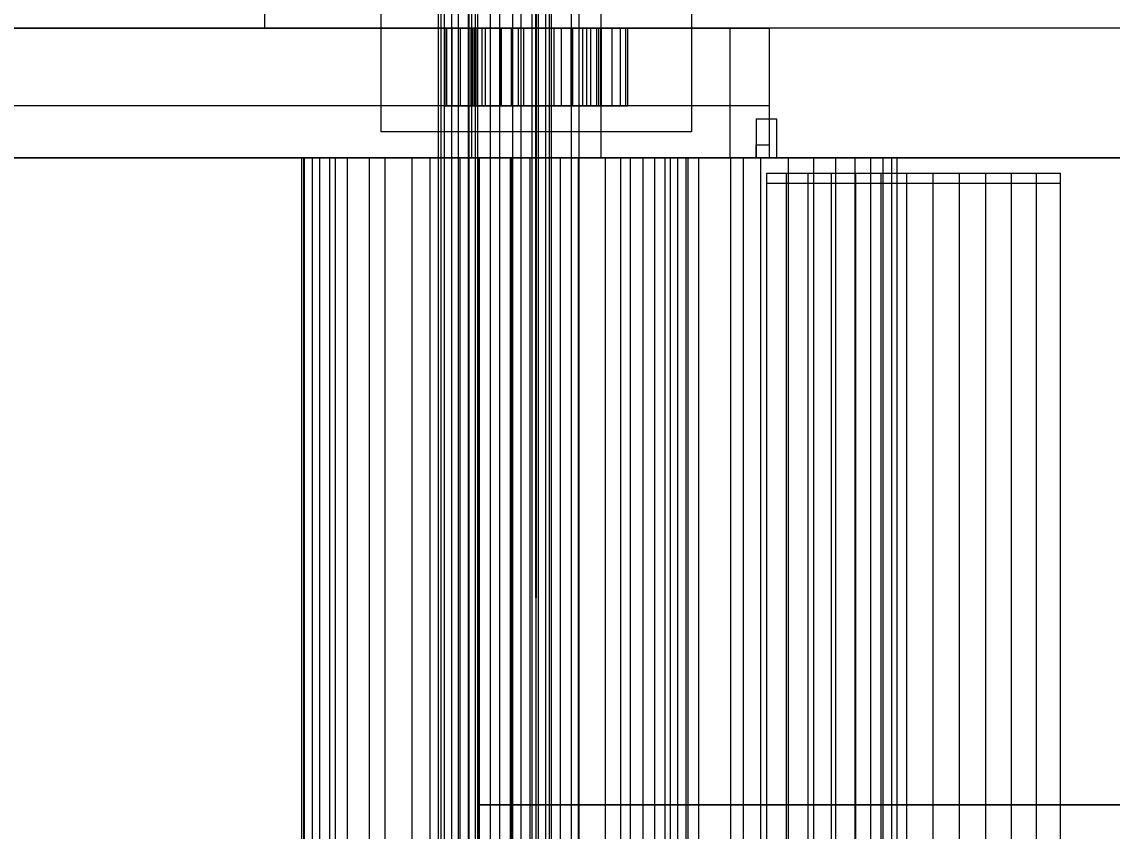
# Model space of a CAD drawing. Header units: millimetres. Extents: x -1970 to 34302, y -65268 to 6837.
# Drawn here: x 27429.3 to 27850.8, y -18010.2 to -17697.5 of the extents above; entities that cross this region are included whole.
import ezdxf

# ---------------------------------------------------------------- set-up
doc = ezdxf.new("R2010")
doc.units = ezdxf.units.MM
for name, color, linetype, lineweight in [('COTAS_P', 1, 'Continuous', 0), ('superior_C05', 7, 'Continuous', 0), ('superior_C05-C07', 7, 'Continuous', 0), ('superior_C07', 7, 'Continuous', 0)]:
    doc.layers.add(name, color=color, linetype=linetype, lineweight=lineweight)
doc.dimstyles.new('R19_100', dxfattribs={"dimtxt": 250, "dimasz": 150, "dimexe": 150, "dimexo": 80, "dimgap": 100, "dimtad": 1, "dimtih": 1, "dimtoh": 1, "dimdsep": 46, "dimcen": 0.09, "dimadec": 0, "dimazin": 0, "dimtfac": 1, "dimtdec": 4, "dimtofl": 0, "dimtmove": 0, "dimatfit": 3, "dimfxl": 1, "dimtolj": 1, "dimtzin": 0, "dimarcsym": 0})

# ---------------------------------------------------------------- blocks, each defined once
blk = doc.blocks.new('*D23')
at = {"layer": 'COTAS_P', "color": 0, "lineweight": -2, "transparency": 16777216}
for p, q in [((25128.19, -17920), (25128.19, -16950)), ((27628.19, -17920), (27628.19, -16950)), ((25278.19, -17100), (27478.19, -17100))]:
    blk.add_line(p, q, dxfattribs=at)
at = {"layer": 'COTAS_P', "color": 0, "transparency": 16777216}
for points in [[(25278.19, -17075), (25278.19, -17125), (25128.19, -17100)], [(27478.19, -17075), (27478.19, -17125), (27628.19, -17100)]]:
    blk.add_solid(points, dxfattribs=at)
at = {"layer": 'Defpoints', "color": 0, "transparency": 16777216}
for p in [(27628.19, -17100), (25128.19, -18000), (27628.19, -18000)]:
    blk.add_point(p, dxfattribs=at)

msp = doc.modelspace()

# ---------------------------------------------------------------- linework, layer by layer
at = {"layer": 'superior_C05'}
for p, q in [((27523.187, -17700), (27523.187, -17430)), ((27568.187, -17740), (27568.187, -17690)), ((27603.187, -17690), (27603.187, -17750)), ((27653.187, -17690), (27653.187, -17750)), ((27688.187, -17690), (27688.187, -17740)), ((28033.187, -17700), (27108.187, -17700)), ((27328.187, -17700), (27718.187, -17700)), ((28033.187, -17700), (27523.187, -17700)), ((27593.614, -17700), (27592.937, -17700)), ((27592.937, -17700), (27602.937, -17700)), ((27592.937, -17730), (27592.937, -17700)), ((27595.62, -17700), (27593.614, -17700)), ((27593.614, -17700), (27603.422, -17700)), ((27593.614, -17730), (27593.614, -17700)), ((27598.877, -17700), (27595.62, -17700)), ((27595.62, -17700), (27604.859, -17700)), ((27595.62, -17730), (27595.62, -17700)), ((27603.261, -17700), (27598.877, -17700)), ((27598.877, -17700), (27607.192, -17700)), ((27598.877, -17730), (27598.877, -17700)), ((27602.937, -17700), (27603.422, -17700)), ((27602.937, -17700), (27602.937, -17730)), ((27608.603, -17700), (27603.261, -17700)), ((27603.261, -17700), (27610.332, -17700)), ((27603.261, -17730), (27603.261, -17700)), ((27603.422, -17700), (27604.859, -17700)), ((27603.422, -17700), (27603.422, -17730)), ((27604.187, -17730), (27604.187, -17700)), ((27604.187, -17700), (27652.187, -17700)), ((27604.859, -17700), (27607.192, -17700)), ((27604.859, -17700), (27604.859, -17730)), ((27607.192, -17700), (27610.332, -17700)), ((27607.192, -17700), (27607.192, -17730)), ((27614.697, -17700), (27608.603, -17700)), ((27608.603, -17700), (27614.158, -17700)), ((27608.603, -17730), (27608.603, -17700)), ((27610.332, -17700), (27614.158, -17700)), ((27610.332, -17700), (27610.332, -17730)), ((27614.158, -17700), (27618.524, -17700)), ((27614.158, -17700), (27614.158, -17730)), ((27621.31, -17700), (27614.697, -17700)), ((27614.697, -17700), (27618.524, -17700)), ((27614.697, -17730), (27614.697, -17700)), ((27618.524, -17700), (27623.261, -17700)), ((27618.524, -17700), (27618.524, -17730)), ((27628.187, -17700), (27621.31, -17700)), ((27621.31, -17700), (27623.261, -17700)), ((27621.31, -17730), (27621.31, -17700)), ((27623.261, -17700), (27628.187, -17700)), ((27623.261, -17700), (27623.261, -17730)), ((27635.064, -17700), (27628.187, -17700)), ((27628.187, -17700), (27633.113, -17700)), ((27628.187, -17700), (27628.187, -17730)), ((27635.064, -17700), (27633.113, -17700)), ((27633.113, -17700), (27637.849, -17700)), ((27633.113, -17700), (27633.113, -17730)), ((27641.676, -17700), (27635.064, -17700)), ((27635.064, -17730), (27635.064, -17700)), ((27641.676, -17700), (27637.849, -17700)), ((27637.849, -17700), (27642.215, -17700)), ((27637.849, -17700), (27637.849, -17730)), ((27647.77, -17700), (27641.676, -17700)), ((27641.676, -17730), (27641.676, -17700)), ((27647.77, -17700), (27642.215, -17700)), ((27642.215, -17700), (27646.041, -17700)), ((27642.215, -17700), (27642.215, -17730)), ((27653.112, -17700), (27646.041, -17700)), ((27646.041, -17700), (27649.181, -17700)), ((27646.041, -17700), (27646.041, -17730)), ((27653.112, -17700), (27647.77, -17700)), ((27647.77, -17730), (27647.77, -17700)), ((27657.496, -17700), (27649.181, -17700)), ((27649.181, -17700), (27651.515, -17700)), ((27649.181, -17700), (27649.181, -17730)), ((27660.753, -17700), (27651.515, -17700)), ((27651.515, -17700), (27652.951, -17700)), ((27651.515, -17700), (27651.515, -17730)), ((27652.187, -17700), (27652.187, -17730)), ((27662.759, -17700), (27652.951, -17700)), ((27652.951, -17700), (27653.437, -17700)), ((27652.951, -17700), (27652.951, -17730)), ((27657.496, -17700), (27653.112, -17700)), ((27653.112, -17730), (27653.112, -17700)), ((27653.437, -17700), (27663.437, -17700)), ((27653.437, -17730), (27653.437, -17700)), ((27660.753, -17700), (27657.496, -17700)), ((27657.496, -17730), (27657.496, -17700)), ((27662.759, -17700), (27660.753, -17700)), ((27660.753, -17730), (27660.753, -17700)), ((27663.437, -17700), (27662.759, -17700)), ((27662.759, -17730), (27662.759, -17700)), ((27663.437, -17700), (27663.437, -17730)), ((27718.187, -17700), (27718.187, -17730)), ((27718.187, -17730), (27328.187, -17730)), ((27602.937, -17730), (27592.937, -17730)), ((27592.937, -17730), (27593.614, -17730)), ((27603.422, -17730), (27593.614, -17730)), ((27593.614, -17730), (27595.62, -17730)), ((27604.859, -17730), (27595.62, -17730)), ((27595.62, -17730), (27598.877, -17730)), ((27607.192, -17730), (27598.877, -17730)), ((27598.877, -17730), (27603.261, -17730)), ((27603.422, -17730), (27602.937, -17730)), ((27610.332, -17730), (27603.261, -17730)), ((27603.261, -17730), (27608.603, -17730)), ((27604.859, -17730), (27603.422, -17730)), ((27652.187, -17730), (27604.187, -17730)), ((27607.192, -17730), (27604.859, -17730)), ((27610.332, -17730), (27607.192, -17730)), ((27614.158, -17730), (27608.603, -17730)), ((27608.603, -17730), (27614.697, -17730)), ((27614.158, -17730), (27610.332, -17730)), ((27618.524, -17730), (27614.158, -17730)), ((27618.524, -17730), (27614.697, -17730)), ((27614.697, -17730), (27621.31, -17730)), ((27623.261, -17730), (27618.524, -17730)), ((27623.261, -17730), (27621.31, -17730)), ((27621.31, -17730), (27628.187, -17730)), ((27628.187, -17730), (27623.261, -17730)), ((27633.113, -17730), (27628.187, -17730)), ((27628.187, -17730), (27635.064, -17730)), ((27637.849, -17730), (27633.113, -17730)), ((27633.113, -17730), (27635.064, -17730)), ((27635.064, -17730), (27641.676, -17730)), ((27642.215, -17730), (27637.849, -17730)), ((27637.849, -17730), (27641.676, -17730)), ((27641.676, -17730), (27647.77, -17730)), ((27646.041, -17730), (27642.215, -17730)), ((27642.215, -17730), (27647.77, -17730)), ((27649.181, -17730), (27646.041, -17730)), ((27646.041, -17730), (27653.112, -17730)), ((27647.77, -17730), (27653.112, -17730)), ((27651.515, -17730), (27649.181, -17730)), ((27649.181, -17730), (27657.496, -17730)), ((27652.951, -17730), (27651.515, -17730)), ((27651.515, -17730), (27660.753, -17730)), ((27653.437, -17730), (27652.951, -17730)), ((27652.951, -17730), (27662.759, -17730)), ((27653.112, -17730), (27657.496, -17730)), ((27663.437, -17730), (27653.437, -17730)), ((27657.496, -17730), (27660.753, -17730)), ((27660.753, -17730), (27662.759, -17730)), ((27662.759, -17730), (27663.437, -17730)), ((27688.187, -17740), (27568.187, -17740)), ((27628.187, -17750), (25128.187, -17750)), ((25218.187, -17750), (27538.187, -17750)), ((27538.187, -17750), (27538.187, -18250)), ((27548.187, -17750), (27550.511, -17750)), ((27548.187, -17750), (27548.187, -18250)), ((27550.511, -17750), (27557.35, -17750)), ((27557.35, -17750), (27568.306, -17750)), ((27568.306, -17750), (27582.741, -17750)), ((27582.741, -17750), (27599.818, -17750)), ((27599.818, -17750), (27618.544, -17750)), ((27605.662, -17750), (27603.187, -17750)), ((27612.599, -17750), (27605.662, -17750)), ((27622.624, -17750), (27612.599, -17750)), ((27618.544, -17750), (27637.83, -17750)), ((27633.75, -17750), (27622.624, -17750)), ((27628.187, -17750), (27647.768, -17750)), ((27628.187, -17750), (27647.332, -17750)), ((27628.187, -18250), (27628.187, -17750)), ((27643.774, -17750), (27633.75, -17750)), ((27637.83, -17750), (27656.555, -17750)), ((27650.711, -17750), (27643.774, -17750)), ((27647.332, -17750), (27665.364, -17750)), ((27647.768, -17750), (27666.368, -17750)), ((27653.187, -17750), (27650.711, -17750)), ((27656.555, -17750), (27673.632, -17750)), ((27665.364, -17750), (27681.236, -17750)), ((27666.368, -17750), (27683.054, -17750)), ((27673.632, -17750), (27688.067, -17750)), ((27681.236, -17750), (27694.025, -17750)), ((27683.054, -17750), (27696.988, -17750)), ((27688.067, -17750), (27699.023, -17750)), ((27694.025, -17750), (27702.988, -17750)), ((27696.988, -17750), (27707.472, -17750)), ((27699.023, -17750), (27705.862, -17750)), ((27702.988, -17750), (27707.603, -17750)), ((27705.862, -17750), (27708.187, -17750)), ((27707.472, -17750), (27713.98, -17750)), ((27708.187, -17750), (27708.187, -18250)), ((27713.98, -17750), (27716.187, -17750))]:
    msp.add_line(p, q, dxfattribs=at)
at = {"layer": 'superior_C05-C07'}
for p, q in [((27703.187, -17750), (27703.187, -17700)), ((27703.187, -17700), (27718.187, -17700)), ((27718.187, -17700), (27718.187, -17750)), ((27713.187, -17735), (27721.187, -17735)), ((27713.187, -17735), (27713.187, -17750)), ((27721.187, -17750), (27721.187, -17735)), ((27713.187, -17750), (27713.187, -17745)), ((27713.187, -17745), (27718.187, -17745)), ((27718.187, -17745), (27718.187, -17750)), ((27677.978, -17750), (27664.421, -17750)), ((27664.421, -17750), (27664.421, -18250)), ((27677.978, -18250), (27677.978, -17750)), ((27691.018, -17750), (27677.978, -17750)), ((27691.018, -18250), (27691.018, -17750)), ((27703.409, -17750), (27691.018, -17750)), ((27718.187, -17750), (27703.187, -17750)), ((27703.409, -18250), (27703.409, -17750)), ((27715.02, -17750), (27703.409, -17750)), ((27718.187, -17750), (27713.187, -17750)), ((27713.187, -17750), (27721.187, -17750)), ((27715.02, -18250), (27715.02, -17750)), ((27725.731, -17750), (27715.02, -17750)), ((27725.731, -18250), (27725.731, -17750)), ((27735.433, -17750), (27725.731, -17750)), ((27735.433, -18250), (27735.433, -17750)), ((27744.024, -17750), (27735.433, -17750)), ((27744.024, -18250), (27744.024, -17750)), ((27751.415, -17750), (27744.024, -17750)), ((27751.415, -18250), (27751.415, -17750)), ((27757.53, -17750), (27751.415, -17750)), ((27757.53, -18250), (27757.53, -17750)), ((27762.305, -17750), (27757.53, -17750)), ((27762.305, -18250), (27762.305, -17750)), ((27765.692, -17750), (27762.305, -17750)), ((27765.692, -18250), (27765.692, -17750)), ((27767.654, -17750), (27765.692, -17750)), ((27767.654, -18250), (27767.654, -17750)), ((27717.187, -17756), (27724.938, -17756)), ((27717.187, -17756), (27717.187, -17760)), ((27724.938, -17760), (27724.938, -17756)), ((27724.938, -17756), (27733.345, -17756)), ((27733.345, -17760), (27733.345, -17756)), ((27733.345, -17756), (27742.304, -17756)), ((27742.304, -17760), (27742.304, -17756)), ((27742.304, -17756), (27751.713, -17756)), ((27751.713, -17760), (27751.713, -17756)), ((27751.713, -17756), (27761.47, -17756)), ((27761.47, -17760), (27761.47, -17756)), ((27761.47, -17756), (27771.471, -17756)), ((27771.471, -17760), (27771.471, -17756)), ((27771.471, -17756), (27781.615, -17756)), ((27781.615, -17760), (27781.615, -17756)), ((27781.615, -17756), (27791.798, -17756)), ((27791.798, -17760), (27791.798, -17756)), ((27791.798, -17756), (27801.918, -17756)), ((27801.918, -17760), (27801.918, -17756)), ((27801.918, -17756), (27811.872, -17756)), ((27811.872, -17760), (27811.872, -17756)), ((27811.872, -17756), (27821.557, -17756)), ((27821.557, -17760), (27821.557, -17756)), ((27821.557, -17756), (27830.872, -17756)), ((27830.872, -17760), (27830.872, -17756)), ((27724.938, -17760), (27717.187, -17760)), ((27717.187, -17760), (27717.187, -18240)), ((27724.938, -18240), (27724.938, -17760)), ((27733.345, -17760), (27724.938, -17760)), ((27733.345, -18240), (27733.345, -17760)), ((27742.304, -17760), (27733.345, -17760)), ((27742.304, -18240), (27742.304, -17760)), ((27751.713, -17760), (27742.304, -17760)), ((27751.713, -18240), (27751.713, -17760)), ((27761.47, -17760), (27751.713, -17760)), ((27761.47, -18240), (27761.47, -17760)), ((27771.471, -17760), (27761.47, -17760)), ((27771.471, -18240), (27771.471, -17760)), ((27781.615, -17760), (27771.471, -17760)), ((27781.615, -18240), (27781.615, -17760)), ((27791.798, -17760), (27781.615, -17760)), ((27791.798, -18240), (27791.798, -17760)), ((27801.918, -17760), (27791.798, -17760)), ((27801.918, -18240), (27801.918, -17760)), ((27811.872, -17760), (27801.918, -17760)), ((27811.872, -18240), (27811.872, -17760)), ((27821.557, -17760), (27811.872, -17760)), ((27821.557, -18240), (27821.557, -17760)), ((27830.872, -17760), (27821.557, -17760)), ((27830.872, -18240), (27830.872, -17760))]:
    msp.add_line(p, q, dxfattribs=at)
at = {"layer": 'superior_C07'}
for p, q in [((27590.258, -17580), (27590.258, -18420)), ((27591.25, -17580), (27591.25, -18420)), ((27592.605, -17580), (27592.605, -18420)), ((27595.429, -17580), (27595.429, -18420)), ((27597.932, -17580), (27597.932, -18420)), ((27602.159, -17580), (27602.159, -18420)), ((27605.43, -17580), (27605.43, -18420)), ((27610.416, -17580), (27610.416, -18420)), ((27613.957, -17580), (27613.957, -18420)), ((27618.943, -17580), (27618.943, -18420)), ((27622.214, -17580), (27622.214, -18420)), ((27626.441, -17580), (27626.441, -18420)), ((27628.944, -17580), (27628.944, -18420)), ((27631.769, -17580), (27631.769, -18420)), ((27633.123, -17580), (27633.123, -18420)), ((27634.115, -18420), (27634.115, -17580)), ((27601.907, -17650), (27601.907, -18350)), ((27604.723, -18350), (27604.723, -17650)), ((27641.777, -18350), (27641.777, -17650)), ((27644.593, -17650), (27644.593, -18350)), ((27541.539, -17750), (27537.43, -17750)), ((27537.43, -17750), (27538.415, -17750)), ((27537.43, -17750), (27537.43, -18250)), ((27538.415, -17750), (27544.428, -17750)), ((27538.415, -17750), (27538.415, -18250)), ((27550.462, -17750), (27541.539, -17750)), ((27541.539, -17750), (27541.539, -18250)), ((27544.428, -17750), (27555.058, -17750)), ((27544.428, -17750), (27544.428, -18250)), ((27563.593, -17750), (27550.462, -17750)), ((27550.462, -17750), (27550.462, -18250)), ((27555.058, -17750), (27569.582, -17750)), ((27555.058, -17750), (27555.058, -18250)), ((27580.034, -17750), (27563.593, -17750)), ((27563.593, -17750), (27563.593, -18250)), ((27569.582, -17750), (27587.009, -17750)), ((27569.582, -17750), (27569.582, -18250)), ((27598.667, -17750), (27580.034, -17750)), ((27580.034, -17750), (27580.034, -18250)), ((27587.009, -17750), (27606.152, -17750)), ((27587.009, -17750), (27587.009, -18250)), ((27618.221, -17750), (27598.667, -17750)), ((27598.667, -17750), (27598.667, -18250)), ((27605.669, -18000), (27605.669, -17750)), ((27605.669, -17750), (27954.535, -17750)), ((27606.152, -17750), (27605.669, -17750)), ((27955.017, -17750), (27606.152, -17750)), ((27606.152, -17750), (27606.152, -18000)), ((27606.152, -17750), (27625.706, -17750)), ((27606.152, -17750), (27606.152, -18250)), ((27618.221, -18250), (27618.221, -17750)), ((27618.221, -17750), (31954.118, -17750)), ((27618.221, -17750), (27618.623, -17750)), ((27637.364, -17750), (27618.221, -17750)), ((31954.52, -17750), (27618.623, -17750)), ((27618.623, -17750), (27618.623, -18250)), ((27625.706, -17750), (27644.339, -17750)), ((27625.706, -17750), (27625.706, -18250)), ((27654.791, -17750), (27637.364, -17750)), ((27637.364, -17750), (27637.364, -18250)), ((27644.339, -17750), (27660.781, -17750)), ((27644.339, -17750), (27644.339, -18250)), ((27669.315, -17750), (27654.791, -17750)), ((27654.791, -17750), (27654.791, -18250)), ((27660.781, -17750), (27673.911, -17750)), ((27660.781, -17750), (27660.781, -18250)), ((27679.945, -17750), (27669.315, -17750)), ((27669.315, -17750), (27669.315, -18250)), ((27673.911, -17750), (27682.834, -17750)), ((27673.911, -17750), (27673.911, -18250)), ((27685.958, -17750), (27679.945, -17750)), ((27679.945, -17750), (27679.945, -18250)), ((27682.834, -17750), (27686.943, -17750)), ((27682.834, -17750), (27682.834, -18250)), ((27686.943, -17750), (27685.958, -17750)), ((27685.958, -17750), (27685.958, -18250)), ((27686.943, -18250), (27686.943, -17750)), ((27605.669, -18250), (27605.669, -18000)), ((27605.669, -18000), (27954.535, -18000)), ((27606.152, -18000), (27605.669, -18000)), ((27955.017, -18000), (27606.152, -18000)), ((27606.152, -18000), (27606.152, -18250))]:
    msp.add_line(p, q, dxfattribs=at)

# ---------------------------------------------------------------- dimensions: what is measured, and where the dimension line sits
at = {"layer": 'COTAS_P'}
dim = msp.add_aligned_dim(p1=(25128.187, -18000), p2=(27628.187, -18000), distance=900, text='<> P', dimstyle='R19_100', dxfattribs=at)
dim.commit()
dim.dimension.update_dxf_attribs({"geometry": '*D23', "text_midpoint": (26378.187, -17100)})

doc.saveas('drawing.dxf')
